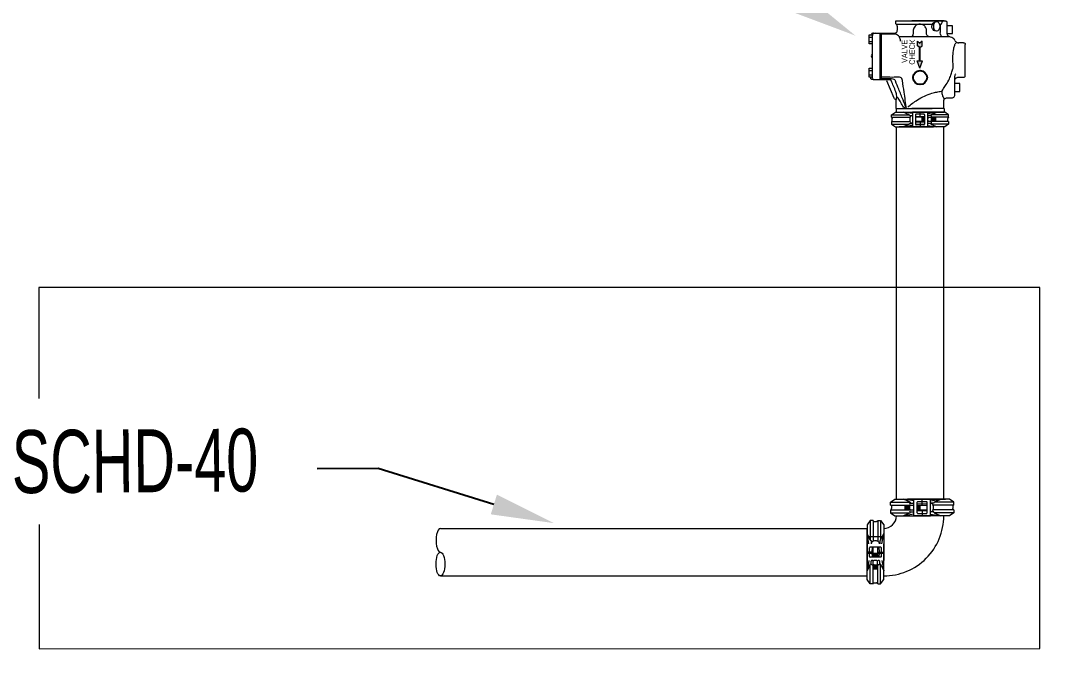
# Model space of a CAD drawing. Header units: millimetres. Extents: x 2471 to 2909, y 1327 to 1568.
# Drawn here: x 2778.845 to 2781.341, y 1409.939 to 1411.479 of the extents above; entities that cross this region are included whole.
import ezdxf
from ezdxf import colors
from ezdxf.entities.mleader import LeaderData, LeaderLine
from ezdxf.math import Vec2, Vec3

# ---------------------------------------------------------------- set-up
doc = ezdxf.new("R2010")
doc.units = ezdxf.units.MM
doc.layers.get('0').update_dxf_attribs({"color": 251, "lineweight": 9})
for name, color, linetype, lineweight in [('000 SOS 911 SOPORTES ACI', 3, 'Continuous', 25), ('000 SOS 911 TEXTOS ACI', 7, 'Continuous', 9), ('000 SOS 911 TUBERIA ACI', 3, 'Continuous', 9), ('P', 7, 'Continuous', 13)]:
    doc.layers.add(name, color=color, linetype=linetype, lineweight=lineweight)
doc.styles.add('ARIAL', font='arial.ttf')
doc.styles.add('PIPE', font='ARIALN.TTF', dxfattribs={"width": 0.8})

msp = doc.modelspace()

# ---------------------------------------------------------------- hatches: boundary and pattern name
at = {"linetype": 'Continuous', "ltscale": 0.05}
h = msp.add_hatch(color=0, dxfattribs=at)
h.paths.add_polyline_path([(2780.9836, 1411.3843), (2780.99, 1411.3666), (2780.9964, 1411.3843)])
h.paths.add_polyline_path([(2780.9907, 1411.4165), (2780.99, 1411.416), (2780.9892, 1411.4165), (2780.9892, 1411.3843), (2780.9907, 1411.3843)])
h.paths.add_polyline_path([(2780.99, 1411.416), (2780.9957, 1411.4203), (2780.9957, 1411.4311), (2780.99, 1411.4267), (2780.9842, 1411.4311), (2780.9842, 1411.4203)])

# ---------------------------------------------------------------- linework, layer by layer
at = {"color": 0, "linetype": 'Continuous', "ltscale": 0.05}
for p, q in [((2780.9326, 1411.4721, 0), (2780.9326, 1411.4793, 0)), ((2780.9326, 1411.4793, 0), (2781.0436, 1411.4793, 0)), ((2781.048, 1411.4793, 0), (2780.971, 1411.4793, 0)), ((2781.0441, 1411.479, 0), (2781.0449, 1411.4786, 0)), ((2781.0507, 1411.4786, 0), (2781.0449, 1411.4786, 0)), ((2781.048, 1411.4786, 0), (2781.048, 1411.4793, 0)), ((2780.9341, 1411.4714, 0), (2781.0199, 1411.4714, 0)), ((2781.0367, 1411.4714, 0), (2781.0398, 1411.4714, 0)), ((2781.0553, 1411.4497, 0), (2781.0553, 1411.4749, 0)), ((2781.0676, 1411.4679, 0), (2781.0553, 1411.4679, 0)), ((2781.0676, 1411.4497, 0), (2781.0676, 1411.4679, 0)), ((2780.8692, 1411.4249, 0), (2780.8692, 1411.4462, 0)), ((2780.8692, 1411.4462, 0), (2780.8769, 1411.4462, 0)), ((2780.8692, 1411.4405, 0), (2780.8769, 1411.4405, 0)), ((2780.8692, 1411.4306, 0), (2780.8769, 1411.4306, 0)), ((2780.8769, 1411.3442, 0), (2780.8769, 1411.4447, 0)), ((2780.8795, 1411.4501, 0), (2780.883, 1411.45, 0)), ((2780.883, 1411.45, 0), (2780.928, 1411.45, 0)), ((2780.8952, 1411.3389, 0), (2780.8952, 1411.45, 0)), ((2780.8987, 1411.3389, 0), (2780.8987, 1411.45, 0)), ((2781.0121, 1411.4415, 0), (2780.9461, 1411.4415, 0)), ((2780.9842, 1411.4203, 0), (2780.9842, 1411.4311, 0)), ((2780.9842, 1411.4311, 0), (2780.99, 1411.4267, 0)), ((2780.9957, 1411.4311, 0), (2780.99, 1411.4267, 0)), ((2780.9957, 1411.4203, 0), (2780.9957, 1411.4311, 0)), ((2781.0609, 1411.4415, 0), (2781.0121, 1411.4415, 0)), ((2781.0553, 1411.4497, 0), (2781.0676, 1411.4497, 0)), ((2780.8769, 1411.4249, 0), (2780.8692, 1411.4249, 0)), ((2780.99, 1411.416, 0), (2780.9842, 1411.4203, 0)), ((2780.9892, 1411.3843, 0), (2780.9892, 1411.4165, 0)), ((2780.99, 1411.416, 0), (2780.9957, 1411.4203, 0)), ((2780.9907, 1411.3843, 0), (2780.9907, 1411.4165, 0)), ((2781.0941, 1411.4275, 0), (2781.0818, 1411.4275, 0)), ((2781.098, 1411.3493, 0), (2781.098, 1411.4232, 0)), ((2780.9836, 1411.3843, 0), (2780.9964, 1411.3843, 0)), ((2780.99, 1411.3666, 0), (2780.9836, 1411.3843, 0)), ((2780.99, 1411.3666, 0), (2780.9964, 1411.3843, 0)), ((2780.8692, 1411.3453, 0), (2780.8692, 1411.3666, 0)), ((2780.8692, 1411.3666, 0), (2780.8769, 1411.3666, 0)), ((2780.8692, 1411.3609, 0), (2780.8769, 1411.3609, 0)), ((2780.8692, 1411.351, 0), (2780.8769, 1411.351, 0)), ((2780.8769, 1411.3453, 0), (2780.8692, 1411.3453, 0)), ((2780.9186, 1411.3389, 0), (2780.883, 1411.3389, 0)), ((2780.9285, 1411.2949, 0), (2780.9112, 1411.3366, 0)), ((2781.0736, 1411.3039, 0), (2781.0736, 1411.3478, 0)), ((2781.0856, 1411.3299, 0), (2781.0736, 1411.3299, 0)), ((2781.0826, 1411.345, 0), (2781.0941, 1411.345, 0)), ((2781.0856, 1411.3112, 0), (2781.0856, 1411.3299, 0)), ((2781.0736, 1411.3112, 0), (2781.0856, 1411.3112, 0)), ((2781.0543, 1411.2958, 0), (2781.0664, 1411.2958, 0)), ((2780.9202, 1410.3316), (2780.9304, 1410.3388)), ((2780.9202, 1410.3249), (2780.9202, 1410.3316)), ((2780.9202, 1410.3316), (2780.9665, 1410.3316)), ((2780.9304, 1410.3388), (2781.0151, 1410.3388)), ((2780.9401, 1410.3388), (2781.0507, 1410.3388)), ((2780.9665, 1410.3316), (2780.951, 1410.3388)), ((2780.9756, 1410.3348), (2780.951, 1410.3388)), ((2781.0307, 1410.3388), (2780.96, 1410.3388)), ((2780.9756, 1410.2995), (2780.9756, 1410.3388)), ((2781.0603, 1410.3388), (2780.9757, 1410.3388)), ((2780.9837, 1410.3067), (2780.9837, 1410.3316)), ((2780.9852, 1410.3332), (2781.0056, 1410.3332)), ((2780.9954, 1410.3248), (2780.9954, 1410.3388)), ((2781.0071, 1410.3067), (2781.0071, 1410.3316)), ((2781.0151, 1410.2995), (2781.0151, 1410.3388)), ((2781.0151, 1410.3348), (2781.0397, 1410.3388)), ((2781.0243, 1410.3316), (2781.0397, 1410.3388)), ((2781.0706, 1410.3316), (2781.0243, 1410.3316)), ((2781.0706, 1410.3316), (2781.0603, 1410.3388)), ((2781.0706, 1410.3249), (2781.0706, 1410.3316)), ((2780.9202, 1410.3249), (2780.966, 1410.3249)), ((2780.9202, 1410.3134), (2780.9202, 1410.3067)), ((2780.9202, 1410.3134), (2780.966, 1410.3134)), ((2780.9202, 1410.3067), (2780.9304, 1410.2995)), ((2780.9202, 1410.3067), (2780.9665, 1410.3067)), ((2780.9221, 1410.3218), (2780.9221, 1410.3166)), ((2780.9665, 1410.3067), (2780.951, 1410.2995)), ((2780.9547, 1410.3134), (2780.9547, 1410.3249)), ((2780.9562, 1410.3134), (2780.9547, 1410.3206)), ((2780.9574, 1410.3134), (2780.9552, 1410.3248)), ((2780.959, 1410.3134), (2780.9569, 1410.3248)), ((2780.9605, 1410.3134), (2780.9583, 1410.3248)), ((2780.9619, 1410.3134), (2780.9597, 1410.3248)), ((2780.9634, 1410.3134), (2780.9613, 1410.3248)), ((2780.965, 1410.3134), (2780.9628, 1410.3248)), ((2780.9652, 1410.3203), (2780.9643, 1410.3248)), ((2780.9665, 1410.3138), (2780.9663, 1410.3143)), ((2780.9666, 1410.3294), (2780.9744, 1410.3294)), ((2780.9666, 1410.3244), (2780.9744, 1410.3244)), ((2780.9666, 1410.3139), (2780.9744, 1410.3139)), ((2780.9666, 1410.3089), (2780.9744, 1410.3089)), ((2780.9954, 1410.328), (2780.9837, 1410.3272)), ((2780.9837, 1410.3248), (2781.0071, 1410.3248)), ((2780.9853, 1410.3134), (2780.9837, 1410.3218)), ((2780.9837, 1410.3134), (2781.0071, 1410.3134)), ((2780.9954, 1410.3106), (2780.9837, 1410.3111)), ((2780.9866, 1410.3134), (2780.9844, 1410.3248)), ((2780.9852, 1410.3051), (2781.0056, 1410.3051)), ((2780.9882, 1410.3134), (2780.9861, 1410.3248)), ((2780.9897, 1410.3134), (2780.9875, 1410.3248)), ((2780.9905, 1410.3175), (2780.989, 1410.3248)), ((2780.9905, 1410.3134), (2780.9905, 1410.3248)), ((2781.0071, 1410.3271), (2780.9954, 1410.328)), ((2780.9954, 1410.3134), (2780.9954, 1410.2995)), ((2781.0071, 1410.3112), (2780.9954, 1410.3106)), ((2781.0234, 1410.3294), (2781.0151, 1410.3294)), ((2781.0234, 1410.3089), (2781.0151, 1410.3089)), ((2781.0706, 1410.3134), (2781.0214, 1410.3134)), ((2781.0706, 1410.3249), (2781.0215, 1410.3249)), ((2781.0706, 1410.3067), (2781.0243, 1410.3067)), ((2781.0243, 1410.3067), (2781.0397, 1410.2995)), ((2781.0706, 1410.3067), (2781.0603, 1410.2995)), ((2781.0687, 1410.3218), (2781.0687, 1410.3166)), ((2781.0706, 1410.3134), (2781.0706, 1410.3067)), ((2780.8714, 1410.2878), (2780.8642, 1410.2776)), ((2780.8781, 1410.2878), (2780.8714, 1410.2878)), ((2780.8714, 1410.2878), (2780.8714, 1410.2415)), ((2780.8781, 1410.2878), (2780.8781, 1410.2387)), ((2780.8813, 1410.2859), (2780.8865, 1410.2859)), ((2780.8896, 1410.2878), (2780.8963, 1410.2878)), ((2780.8896, 1410.2878), (2780.8896, 1410.2386)), ((2780.8963, 1410.2878), (2780.9036, 1410.2776)), ((2780.8963, 1410.2878), (2780.8963, 1410.2415)), ((2780.9304, 1410.2995), (2781.0151, 1410.2995)), ((2780.9338, 1410.2994, 0), (2780.9338, 1410.2995, 0)), ((2780.9756, 1410.3036), (2780.951, 1410.2995)), ((2781.0603, 1410.2995), (2780.9757, 1410.2995)), ((2781.0151, 1410.3036), (2781.0397, 1410.2995)), ((2781.0468, 1410.2993, 0), (2781.0468, 1410.2995, 0)), ((2780.8642, 1410.2776), (2780.8642, 1410.1929)), ((2780.8642, 1410.1573), (2780.8642, 1410.2679)), ((2780.8714, 1410.2415), (2780.8642, 1410.2569)), ((2780.8683, 1410.2324), (2780.8642, 1410.2569)), ((2780.8963, 1410.2415), (2780.9036, 1410.2569)), ((2780.8995, 1410.2324), (2780.9036, 1410.2569)), ((2780.9036, 1410.2776), (2780.9036, 1410.1929)), ((2780.9035, 1410.2491), (2780.8642, 1410.2491)), ((2780.8642, 1410.248), (2780.8642, 1410.1772)), ((2780.8642, 1410.1476), (2780.8642, 1410.2323)), ((2780.8736, 1410.2406), (2780.8736, 1410.2324)), ((2780.8941, 1410.2406), (2780.8941, 1410.2324)), ((2780.9036, 1410.1476), (2780.9036, 1410.2323)), ((2780.8782, 1410.2126), (2780.8642, 1410.2126)), ((2780.9035, 1410.2096), (2780.8642, 1410.2096)), ((2780.8698, 1410.2024), (2780.8698, 1410.2228)), ((2780.8964, 1410.2243), (2780.8714, 1410.2243)), ((2780.8759, 1410.2243), (2780.8751, 1410.2126)), ((2780.8751, 1410.2126), (2780.8759, 1410.2009)), ((2780.8782, 1410.2009), (2780.8782, 1410.2243)), ((2780.8896, 1410.2077), (2780.8782, 1410.2077)), ((2780.8855, 1410.2077), (2780.8782, 1410.2063)), ((2780.8896, 1410.2069), (2780.8782, 1410.2047)), ((2780.8896, 1410.2054), (2780.8782, 1410.2033)), ((2780.8896, 1410.2009), (2780.8896, 1410.2243)), ((2780.8896, 1410.2126), (2780.9036, 1410.2126)), ((2780.8919, 1410.2243), (2780.8924, 1410.2127)), ((2780.8924, 1410.2127), (2780.8919, 1410.2009)), ((2780.898, 1410.2024), (2780.898, 1410.2228)), ((2780.8683, 1410.1928), (2780.8642, 1410.1683)), ((2780.8714, 1410.1837), (2780.8642, 1410.1683)), ((2780.8964, 1410.2009), (2780.8714, 1410.2009)), ((2780.8714, 1410.1374), (2780.8714, 1410.1837)), ((2780.8736, 1410.1838), (2780.8736, 1410.1916)), ((2780.8781, 1410.1374), (2780.8781, 1410.1833)), ((2780.8896, 1410.2038), (2780.8782, 1410.2016)), ((2780.8827, 1410.1824), (2780.8783, 1410.1815)), ((2780.8896, 1410.1822), (2780.8783, 1410.18)), ((2780.8896, 1410.1807), (2780.8783, 1410.1786)), ((2780.8786, 1410.1838), (2780.8786, 1410.1916)), ((2780.8896, 1410.2025), (2780.8812, 1410.2009)), ((2780.8892, 1410.1837), (2780.8887, 1410.1836)), ((2780.8891, 1410.1838), (2780.8891, 1410.1916)), ((2780.8896, 1410.1374), (2780.8896, 1410.1833)), ((2780.8941, 1410.1838), (2780.8941, 1410.1916)), ((2780.8963, 1410.1374), (2780.8963, 1410.1837)), ((2780.8963, 1410.1837), (2780.9036, 1410.1683)), ((2780.8995, 1410.1928), (2780.9036, 1410.1683)), ((2780.8896, 1410.1719), (2780.8781, 1410.1719)), ((2780.8896, 1410.1791), (2780.8783, 1410.1769)), ((2780.8896, 1410.1778), (2780.8783, 1410.1755)), ((2780.8896, 1410.1762), (2780.8783, 1410.1741)), ((2780.8896, 1410.1746), (2780.8783, 1410.1725)), ((2780.8896, 1410.1734), (2780.8825, 1410.1719)), ((2780.9036, 1410.1561), (2780.9036, 1410.1561)), ((2780.8714, 1410.1374), (2780.8642, 1410.1476)), ((2780.8781, 1410.1374), (2780.8714, 1410.1374)), ((2780.8813, 1410.1393), (2780.8865, 1410.1393)), ((2780.8896, 1410.1374), (2780.8963, 1410.1374)), ((2780.8963, 1410.1374), (2780.9036, 1410.1476))]:
    msp.add_line(p, q, dxfattribs=at)
at = {"color": 0}
for p, q in [((2780.9331, 1411.2702, 0), (2780.9331, 1411.2916, 0)), ((2781.0467, 1411.2702, 0), (2781.0467, 1411.2864, 0)), ((2780.9221, 1411.2557, 0), (2780.9314, 1411.2622, 0)), ((2780.9221, 1411.2496, 0), (2780.9221, 1411.2557, 0)), ((2780.9221, 1411.2557, 0), (2780.9641, 1411.2557, 0)), ((2780.9314, 1411.2622, 0), (2781.0082, 1411.2622, 0)), ((2780.9331, 1411.2702, 0), (2780.9331, 1411.2622, 0)), ((2780.9331, 1411.2702, 0), (2781.0189, 1411.2702, 0)), ((2780.9331, 1411.2622, 0), (2781.0475, 1411.2622, 0)), ((2780.9641, 1411.2557, 0), (2780.9501, 1411.2622, 0)), ((2780.9724, 1411.2585, 0), (2780.9501, 1411.2622, 0)), ((2780.9649, 1411.2537, 0), (2780.9724, 1411.2537, 0)), ((2781.0467, 1411.2702, 0), (2780.971, 1411.2702, 0)), ((2781.0475, 1411.2702, 0), (2780.971, 1411.2702, 0)), ((2781.0475, 1411.2702, 0), (2780.971, 1411.2702, 0)), ((2781.0492, 1411.2622, 0), (2780.9724, 1411.2622, 0)), ((2780.9724, 1411.2622, 0), (2780.9724, 1411.2266, 0)), ((2780.9797, 1411.2557, 0), (2780.9797, 1411.2331, 0)), ((2780.9996, 1411.2572, 0), (2780.9811, 1411.2572, 0)), ((2780.9903, 1411.2496, 0), (2780.9903, 1411.2622, 0)), ((2781.0009, 1411.2557, 0), (2781.0009, 1411.2331, 0)), ((2781.0082, 1411.2622, 0), (2781.0082, 1411.2266, 0)), ((2781.0082, 1411.2585, 0), (2781.0305, 1411.2622, 0)), ((2781.0164, 1411.2537, 0), (2781.0094, 1411.2537, 0)), ((2781.0165, 1411.2557, 0), (2781.0305, 1411.2622, 0)), ((2781.0585, 1411.2557, 0), (2781.0165, 1411.2557, 0)), ((2781.0475, 1411.2702, 0), (2781.0475, 1411.2622, 0)), ((2781.0585, 1411.2557, 0), (2781.0492, 1411.2622, 0)), ((2781.0585, 1411.2496, 0), (2781.0585, 1411.2557, 0)), ((2780.9221, 1411.2496, 0), (2780.9667, 1411.2496, 0)), ((2780.9221, 1411.2392, 0), (2780.9221, 1411.2331, 0)), ((2780.9221, 1411.2392, 0), (2780.9666, 1411.2392, 0)), ((2780.9221, 1411.2331, 0), (2780.9314, 1411.2266, 0)), ((2780.9221, 1411.2331, 0), (2780.9641, 1411.2331, 0)), ((2780.9239, 1411.2421, 0), (2780.9239, 1411.2468, 0)), ((2780.9641, 1411.2331, 0), (2780.9501, 1411.2266, 0)), ((2780.9724, 1411.2303, 0), (2780.9501, 1411.2266, 0)), ((2780.9649, 1411.2351, 0), (2780.9724, 1411.2351, 0)), ((2780.9797, 1411.2516, 0), (2780.9903, 1411.2522, 0)), ((2781.0009, 1411.2496, 0), (2780.9797, 1411.2496, 0)), ((2781.0009, 1411.2393, 0), (2780.9797, 1411.2393, 0)), ((2780.9797, 1411.2372, 0), (2780.9903, 1411.2364, 0)), ((2780.9996, 1411.2317, 0), (2780.9811, 1411.2317, 0)), ((2780.9903, 1411.2522, 0), (2781.0009, 1411.2517, 0)), ((2780.9903, 1411.2393, 0), (2780.9903, 1411.2266, 0)), ((2780.9903, 1411.2364, 0), (2781.0009, 1411.2372, 0)), ((2780.9948, 1411.2496, 0), (2780.9948, 1411.2393, 0)), ((2780.9948, 1411.2459, 0), (2780.996, 1411.2393, 0)), ((2780.9955, 1411.2496, 0), (2780.9975, 1411.2393, 0)), ((2780.9968, 1411.2496, 0), (2780.9988, 1411.2393, 0)), ((2780.9983, 1411.2496, 0), (2781.0003, 1411.2393, 0)), ((2780.9994, 1411.2496, 0), (2781.0009, 1411.242, 0)), ((2781.0082, 1411.2303, 0), (2781.0305, 1411.2266, 0)), ((2781.0164, 1411.2492, 0), (2781.0094, 1411.2492, 0)), ((2781.0164, 1411.2397, 0), (2781.0094, 1411.2397, 0)), ((2781.0164, 1411.2351, 0), (2781.0094, 1411.2351, 0)), ((2781.0165, 1411.2493, 0), (2781.0166, 1411.2488, 0)), ((2781.0585, 1411.2331, 0), (2781.0165, 1411.2331, 0)), ((2781.0165, 1411.2331, 0), (2781.0305, 1411.2266, 0)), ((2781.0585, 1411.2496, 0), (2781.0169, 1411.2496, 0)), ((2781.0585, 1411.2392, 0), (2781.0169, 1411.2392, 0)), ((2781.0177, 1411.2433, 0), (2781.0185, 1411.2393, 0)), ((2781.0179, 1411.2496, 0), (2781.0199, 1411.2393, 0)), ((2781.0193, 1411.2496, 0), (2781.0212, 1411.2393, 0)), ((2781.0207, 1411.2496, 0), (2781.0227, 1411.2393, 0)), ((2781.0219, 1411.2496, 0), (2781.0239, 1411.2393, 0)), ((2781.0233, 1411.2496, 0), (2781.0252, 1411.2393, 0)), ((2781.0247, 1411.2496, 0), (2781.0267, 1411.2393, 0)), ((2781.0259, 1411.2496, 0), (2781.0272, 1411.2431, 0)), ((2781.0272, 1411.2496, 0), (2781.0272, 1411.2392, 0)), ((2781.0585, 1411.2331, 0), (2781.0492, 1411.2266, 0)), ((2781.0568, 1411.2421, 0), (2781.0568, 1411.2468, 0)), ((2781.0585, 1411.2392, 0), (2781.0585, 1411.2331, 0)), ((2780.9314, 1411.2266, 0), (2781.0082, 1411.2266, 0)), ((2781.0404, 1411.2266, 0), (2780.9402, 1411.2266, 0)), ((2780.9583, 1411.2266, 0), (2781.0224, 1411.2266, 0)), ((2781.0492, 1411.2266, 0), (2780.9724, 1411.2266, 0))]:
    msp.add_line(p, q, dxfattribs=at)
at = {"color": 1, "linetype": 'Continuous', "ltscale": 0.05}
for p, q in [((2780.9338, 1410.3388, 0), (2780.9338, 1411.2266, 0)), ((2781.0468, 1410.3388, 0), (2781.0468, 1411.2266, 0)), ((2779.846, 1410.2691), (2780.8642, 1410.2691)), ((2779.8461, 1410.1561), (2780.8642, 1410.1561))]:
    msp.add_line(p, q, dxfattribs=at)
at = {"color": 0, "linetype": 'Continuous', "ltscale": 0.05}
for centre, radius, start, end in [((2780.8791, 1411.4435, 0), 0.00665, 86.886, 155.7531), ((2780.8769, 1411.3958, 0), 0.00328, 90, 270), ((2780.9852, 1410.3316), 0.00155, 91.1954, 181.7106), ((2781.0056, 1410.3316), 0.00155, 358.2894, 88.8046), ((2780.9751, 1410.3192), 0.01, 148.4358, 211.5642), ((2780.9685, 1410.3269), 0.00314, 126.888, 233.112), ((2780.9685, 1410.3114), 0.00314, 126.888, 233.112), ((2780.9725, 1410.3269), 0.00314, 306.888, 53.112), ((2780.964, 1410.3192), 0.0116, 333.1303, 26.8697), ((2780.9725, 1410.3114), 0.00314, 306.888, 53.112), ((2780.9852, 1410.3066), 0.00155, 178.2894, 268.8046), ((2781.0056, 1410.3066), 0.00155, 271.1954, 1.7106), ((2780.8714, 1410.2228), 0.00155, 88.2894, 178.8046), ((2780.8964, 1410.2228), 0.00155, 1.1954, 91.7106), ((2780.8714, 1410.2024), 0.00155, 181.1954, 271.7106), ((2780.8761, 1410.1897), 0.00314, 36.888, 143.112), ((2780.8761, 1410.1857), 0.00314, 216.888, 323.112), ((2780.8839, 1410.1812), 0.0116, 63.1303, 116.8697), ((2780.8839, 1410.1924), 0.01, 238.4358, 301.5642), ((2780.8916, 1410.1897), 0.00314, 36.888, 143.112), ((2780.8916, 1410.1857), 0.00314, 216.888, 323.112), ((2780.8964, 1410.2024), 0.00155, 268.2894, 358.8046)]:
    msp.add_arc(centre, radius, start, end, dxfattribs=at)
at = {"color": 0}
for centre, radius, start, end in [((2780.9811, 1411.2558, 0), 0.0014, 91.1954, 181.7106), ((2780.9995, 1411.2558, 0), 0.0014, 358.2894, 88.8046), ((2781.0111, 1411.2514, 0), 0.00284, 126.888, 233.112), ((2781.0147, 1411.2514, 0), 0.00284, 306.888, 53.112), ((2780.9811, 1411.2331, 0), 0.0014, 178.2894, 268.8046), ((2780.9995, 1411.2331, 0), 0.0014, 271.1954, 1.7106), ((2781.0188, 1411.2444, 0), 0.0105, 153.1303, 206.8697), ((2781.0111, 1411.2374, 0), 0.00284, 126.888, 233.112), ((2781.0087, 1411.2444, 0), 0.00909, 328.4358, 31.5642), ((2781.0147, 1411.2374, 0), 0.00284, 306.888, 53.112)]:
    msp.add_arc(centre, radius, start, end, dxfattribs=at)
at = {"color": 1, "linetype": 'Continuous', "ltscale": 0.05}
for radius, start in [(0.0303, 270.0497), (0.1434, 270.0458)]:
    msp.add_arc((2780.9035, 1410.2994), radius, start, 0.0497, dxfattribs=at)
at = {"color": 0, "linetype": 'Continuous', "ltscale": 0.05}
msp.add_ellipse((2781.0302, 1411.4664, 0), major_axis=(0, 0.0116), ratio=0.623184, start_param=1.570796326799539, end_param=7.853981633979125, dxfattribs=at)
at = {"color": 1, "linetype": 'Continuous', "ltscale": 0.05}
msp.add_ellipse((2779.846, 1410.2408), major_axis=(0, 0.0283), ratio=0.371093, start_param=0, end_param=3.141601, dxfattribs=at)
msp.add_ellipse((2779.846, 1410.1843), major_axis=(0, 0.0283), ratio=0.371093, dxfattribs=at)
at = {"color": 0, "linetype": 'Continuous', "ltscale": 0.05}
for points, knots in [([(2781.0431, 1411.4415, 0), (2781.0423, 1411.4422, 0), (2781.0404, 1411.4439, 0), (2781.0384, 1411.4482, 0), (2781.039, 1411.4564, 0), (2781.0388, 1411.4637, 0), (2781.0393, 1411.4706, 0), (2781.0412, 1411.4723, 0), (2781.0428, 1411.4742, 0), (2781.0427, 1411.4769, 0), (2781.0437, 1411.4784, 0), (2781.0441, 1411.479, 0)], [0, 0, 0, 0, 0.00144028, 0.00346606, 0.00600832, 0.01228528, 0.0137928, 0.01466044, 0.01563832, 0.01705526, 0.01802643, 0.01802643, 0.01802643, 0.01802643]), ([(2781.0553, 1411.4749, 0), (2781.0551, 1411.4755, 0), (2781.0548, 1411.477, 0), (2781.0529, 1411.4786, 0), (2781.0514, 1411.4786, 0), (2781.0507, 1411.4786, 0)], [0, 0, 0, 0, 0.000853642, 0.00197575, 0.002916182, 0.002916182, 0.002916182, 0.002916182]), ([(2780.928, 1411.45, 0), (2780.93, 1411.4503, 0), (2780.9346, 1411.4509, 0), (2780.9368, 1411.4592, 0), (2780.9361, 1411.465, 0), (2780.9359, 1411.4706, 0), (2780.9338, 1411.4715, 0), (2780.9326, 1411.4721, 0)], [0, 0, 0, 0, 0.00254273, 0.00574241, 0.00978579, 0.01106532, 0.01262683, 0.01262683, 0.01262683, 0.01262683]), ([(2781.0121, 1411.4415, 0), (2781.0112, 1411.4419, 0), (2781.0094, 1411.4427, 0), (2781.007, 1411.4446, 0), (2781.0054, 1411.4481, 0), (2781.006, 1411.4534, 0), (2781.0058, 1411.4596, 0), (2781.0031, 1411.4662, 0), (2780.9978, 1411.4708, 0), (2780.991, 1411.4718, 0), (2780.9843, 1411.4712, 0), (2780.9787, 1411.4676, 0), (2780.9753, 1411.4627, 0), (2780.9738, 1411.4568, 0), (2780.9745, 1411.4516, 0), (2780.9734, 1411.4469, 0), (2780.9724, 1411.4432, 0), (2780.9702, 1411.4419, 0), (2780.9691, 1411.4415, 0)], [0, 0, 0, 0, 0.00140967, 0.00256266, 0.00412695, 0.00628691, 0.00952433, 0.01239787, 0.01566588, 0.01841292, 0.02141278, 0.02451537, 0.02702477, 0.02923559, 0.03252787, 0.0339025, 0.03574775, 0.03729329, 0.03729329, 0.03729329, 0.03729329]), ([(2781.0284, 1411.4552, 0), (2781.0265, 1411.4556, 0), (2781.023, 1411.4563, 0), (2781.0193, 1411.461, 0), (2781.018, 1411.4666, 0), (2781.0198, 1411.4718, 0), (2781.0229, 1411.4757, 0), (2781.026, 1411.4766, 0), (2781.0274, 1411.477, 0)], [0, 0, 0, 0, 0.00244345, 0.00467669, 0.00761449, 0.00978997, 0.0119507, 0.01394804, 0.01394804, 0.01394804, 0.01394804]), ([(2780.883, 1411.45, 0), (2780.8816, 1411.4499, 0), (2780.8795, 1411.4497, 0), (2780.877, 1411.4475, 0), (2780.8769, 1411.4457, 0), (2780.8769, 1411.4447, 0)], [0, 0, 0, 0, 0.00175078, 0.002849024, 0.004135723, 0.004135723, 0.004135723, 0.004135723]), ([(2780.9461, 1411.4415, 0), (2780.9442, 1411.4416, 0), (2780.9406, 1411.4418, 0), (2780.9367, 1411.4456, 0), (2780.9317, 1411.4478, 0), (2780.9189, 1411.4484, 0), (2780.9078, 1411.4481, 0), (2780.8987, 1411.448, 0)], [0, 0, 0, 0, 0.00237219, 0.00474935, 0.00704108, 0.0094894, 0.02188391, 0.02188391, 0.02188391, 0.02188391]), ([(2780.9436, 1411.4312, 0), (2780.9436, 1411.4332, 0), (2780.9434, 1411.4378, 0), (2780.9405, 1411.4414, 0), (2780.9389, 1411.4436, 0)], [0, 0, 0, 0, 0.002517819, 0.006051042, 0.006051042, 0.006051042, 0.006051042]), ([(2781.0736, 1411.433, 0), (2781.0728, 1411.4342, 0), (2781.0708, 1411.437, 0), (2781.066, 1411.4402, 0), (2781.0606, 1411.4411, 0), (2781.057, 1411.444, 0), (2781.0554, 1411.447, 0), (2781.0553, 1411.449, 0), (2781.0553, 1411.4497, 0)], [0, 0, 0, 0, 0.00188858, 0.00469034, 0.00744598, 0.00910243, 0.0107385, 0.01174886, 0.01174886, 0.01174886, 0.01174886]), ([(2781.0736, 1411.433, 0), (2781.0741, 1411.432, 0), (2781.0752, 1411.4297, 0), (2781.0786, 1411.4273, 0), (2781.0813, 1411.4274, 0), (2781.0826, 1411.4275, 0)], [0, 0, 0, 0, 0.00151757, 0.003358932, 0.005106985, 0.005106985, 0.005106985, 0.005106985]), ([(2781.0485, 1411.2928, 0), (2781.0476, 1411.2943, 0), (2781.0451, 1411.2982, 0), (2781.0433, 1411.3049, 0), (2781.0426, 1411.3125, 0), (2781.0474, 1411.3196, 0), (2781.0534, 1411.3289, 0), (2781.0603, 1411.3401, 0), (2781.0645, 1411.3524, 0), (2781.0681, 1411.362, 0), (2781.0701, 1411.3728, 0), (2781.068, 1411.3838, 0), (2781.0688, 1411.3979, 0), (2781.0702, 1411.4102, 0), (2781.0721, 1411.4211, 0), (2781.075, 1411.4256, 0), (2781.0762, 1411.4274, 0)], [0, 0, 0, 0, 0.002275, 0.00614274, 0.00930138, 0.01214188, 0.01724647, 0.02439155, 0.02962638, 0.03456651, 0.03817908, 0.04423312, 0.04943137, 0.05695535, 0.06108215, 0.06401779, 0.06401779, 0.06401779, 0.06401779]), ([(2781.0941, 1411.4275, 0), (2781.0947, 1411.4273, 0), (2781.0961, 1411.4271, 0), (2781.0979, 1411.4255, 0), (2781.098, 1411.4239, 0), (2781.098, 1411.4232, 0)], [0, 0, 0, 0, 0.000796248, 0.001908717, 0.002865749, 0.002865749, 0.002865749, 0.002865749]), ([(2781.0736, 1411.3478, 0), (2781.0737, 1411.3488, 0), (2781.0739, 1411.3508, 0), (2781.075, 1411.3525, 0), (2781.0756, 1411.3534, 0)], [0, 0, 0, 0, 0.001256238, 0.002683631, 0.002683631, 0.002683631, 0.002683631]), ([(2780.8825, 1411.3389, 0), (2780.8813, 1411.339, 0), (2780.8782, 1411.339, 0), (2780.8729, 1411.3399, 0), (2780.8725, 1411.3432, 0), (2780.8724, 1411.3445, 0)], [0, 0, 0, 0, 0.001713244, 0.004305323, 0.005863344, 0.005863344, 0.005863344, 0.005863344]), ([(2780.883, 1411.3389, 0), (2780.8816, 1411.339, 0), (2780.8795, 1411.3392, 0), (2780.877, 1411.3414, 0), (2780.8769, 1411.3432, 0), (2780.8769, 1411.3442, 0)], [0, 0, 0, 0, 0.00175078, 0.002849024, 0.004135723, 0.004135723, 0.004135723, 0.004135723]), ([(2780.9331, 1411.2916, 0), (2780.9336, 1411.2927, 0), (2780.9348, 1411.2955, 0), (2780.9349, 1411.3021, 0), (2780.931, 1411.3166, 0), (2780.9247, 1411.3279, 0), (2780.9211, 1411.3387, 0), (2780.9196, 1411.3388, 0), (2780.9186, 1411.3389, 0)], [0, 0, 0, 0, 0.00165967, 0.00401683, 0.00870685, 0.02155382, 0.02202276, 0.0232529, 0.0232529, 0.0232529, 0.0232529]), ([(2781.0736, 1411.3395, 0), (2781.0741, 1411.3405, 0), (2781.0752, 1411.3427, 0), (2781.0786, 1411.3451, 0), (2781.0813, 1411.345, 0), (2781.0826, 1411.345, 0)], [0, 0, 0, 0, 0.00151757, 0.003358932, 0.005106985, 0.005106985, 0.005106985, 0.005106985]), ([(2781.0941, 1411.345, 0), (2781.0947, 1411.3451, 0), (2781.0961, 1411.3454, 0), (2781.0979, 1411.347, 0), (2781.098, 1411.3486, 0), (2781.098, 1411.3493, 0)], [0, 0, 0, 0, 0.000796248, 0.001908717, 0.002865749, 0.002865749, 0.002865749, 0.002865749]), ([(2781.0664, 1411.2958, 0), (2781.0674, 1411.296, 0), (2781.0694, 1411.2964, 0), (2781.0721, 1411.2983, 0), (2781.0736, 1411.3011, 0), (2781.0736, 1411.3031, 0), (2781.0736, 1411.3039, 0)], [0, 0, 0, 0, 0.00142685, 0.002651798, 0.00433174, 0.005410004, 0.005410004, 0.005410004, 0.005410004]), ([(2780.9331, 1411.2916, 0), (2780.9322, 1411.2919, 0), (2780.9303, 1411.2925, 0), (2780.9291, 1411.2941, 0), (2780.9285, 1411.2949, 0)], [0, 0, 0, 0, 0.001259915, 0.002613884, 0.002613884, 0.002613884, 0.002613884]), ([(2781.0467, 1411.2864, 0), (2781.0468, 1411.2876, 0), (2781.047, 1411.29, 0), (2781.0486, 1411.2935, 0), (2781.0515, 1411.2956, 0), (2781.0536, 1411.2957, 0), (2781.0543, 1411.2958, 0)], [0, 0, 0, 0, 0.001582568, 0.003252856, 0.004999483, 0.006020571, 0.006020571, 0.006020571, 0.006020571]), ([(2780.9665, 1410.3316), (2780.9667, 1410.3314), (2780.9673, 1410.3309), (2780.9673, 1410.33), (2780.9674, 1410.3294)], [0, 0, 0, 0, 0.000969657, 0.002925995, 0.002925995, 0.002925995, 0.002925995]), ([(2781.0243, 1410.3316), (2781.0241, 1410.3314), (2781.0235, 1410.3309), (2781.0234, 1410.33), (2781.0234, 1410.3294)], [0, 0, 0, 0, 0.000969657, 0.002925995, 0.002925995, 0.002925995, 0.002925995]), ([(2780.9202, 1410.3249), (2780.9205, 1410.3247), (2780.9212, 1410.3241), (2780.9221, 1410.3231), (2780.9221, 1410.3221), (2780.9221, 1410.3218)], [0, 0, 0, 0, 0.00141321, 0.003351351, 0.004643194, 0.004643194, 0.004643194, 0.004643194]), ([(2780.9202, 1410.3134), (2780.9205, 1410.3136), (2780.9212, 1410.3142), (2780.9221, 1410.3153), (2780.9221, 1410.3162), (2780.9221, 1410.3166)], [0, 0, 0, 0, 0.00141321, 0.003351351, 0.004643194, 0.004643194, 0.004643194, 0.004643194]), ([(2780.9665, 1410.3067), (2780.9667, 1410.3069), (2780.9673, 1410.3075), (2780.9673, 1410.3083), (2780.9674, 1410.3089)], [0, 0, 0, 0, 0.000969657, 0.002925995, 0.002925995, 0.002925995, 0.002925995]), ([(2781.0151, 1410.3094), (2781.0162, 1410.3095), (2781.0183, 1410.3096), (2781.0208, 1410.3117), (2781.0221, 1410.3148), (2781.0225, 1410.3182), (2781.0223, 1410.3218), (2781.0217, 1410.325), (2781.0202, 1410.3274), (2781.0182, 1410.3286), (2781.0165, 1410.3292), (2781.0154, 1410.3292), (2781.0151, 1410.3292)], [0, 0, 0, 0, 0.00384195, 0.00705555, 0.01125328, 0.01547058, 0.01953112, 0.02399039, 0.02700006, 0.02946337, 0.03220362, 0.03328565, 0.03328565, 0.03328565, 0.03328565]), ([(2781.0243, 1410.3067), (2781.0241, 1410.3069), (2781.0235, 1410.3075), (2781.0234, 1410.3083), (2781.0234, 1410.3089)], [0, 0, 0, 0, 0.000969657, 0.002925995, 0.002925995, 0.002925995, 0.002925995]), ([(2781.0706, 1410.3249), (2781.0703, 1410.3247), (2781.0696, 1410.3241), (2781.0686, 1410.3231), (2781.0687, 1410.3221), (2781.0687, 1410.3218)], [0, 0, 0, 0, 0.00141321, 0.003351351, 0.004643194, 0.004643194, 0.004643194, 0.004643194]), ([(2781.0706, 1410.3134), (2781.0703, 1410.3136), (2781.0696, 1410.3142), (2781.0686, 1410.3153), (2781.0687, 1410.3162), (2781.0687, 1410.3166)], [0, 0, 0, 0, 0.00141321, 0.003351351, 0.004643194, 0.004643194, 0.004643194, 0.004643194]), ([(2780.8781, 1410.2878), (2780.8784, 1410.2875), (2780.8789, 1410.2868), (2780.88, 1410.2859), (2780.8809, 1410.2859), (2780.8813, 1410.2859)], [0, 0, 0, 0, 0.00141321, 0.003351351, 0.004643194, 0.004643194, 0.004643194, 0.004643194]), ([(2780.8896, 1410.2878), (2780.8894, 1410.2875), (2780.8888, 1410.2868), (2780.8878, 1410.2859), (2780.8868, 1410.2859), (2780.8865, 1410.2859)], [0, 0, 0, 0, 0.00141321, 0.003351351, 0.004643194, 0.004643194, 0.004643194, 0.004643194]), ([(2780.8714, 1410.2415), (2780.8716, 1410.2413), (2780.8722, 1410.2407), (2780.873, 1410.2406), (2780.8736, 1410.2406)], [0, 0, 0, 0, 0.000969657, 0.002925995, 0.002925995, 0.002925995, 0.002925995]), ([(2780.8937, 1410.2324), (2780.8936, 1410.2335), (2780.8934, 1410.2355), (2780.8913, 1410.238), (2780.8883, 1410.2393), (2780.8848, 1410.2398), (2780.8812, 1410.2396), (2780.8781, 1410.2389), (2780.8756, 1410.2374), (2780.8745, 1410.2354), (2780.8738, 1410.2337), (2780.8739, 1410.2327), (2780.8739, 1410.2324)], [0, 0, 0, 0, 0.00384195, 0.00705555, 0.01125328, 0.01547058, 0.01953112, 0.02399039, 0.02700006, 0.02946337, 0.03220362, 0.03328565, 0.03328565, 0.03328565, 0.03328565]), ([(2780.8963, 1410.2415), (2780.8962, 1410.2413), (2780.8956, 1410.2407), (2780.8947, 1410.2406), (2780.8941, 1410.2406)], [0, 0, 0, 0, 0.000969657, 0.002925995, 0.002925995, 0.002925995, 0.002925995]), ([(2780.8714, 1410.1837), (2780.8716, 1410.1839), (2780.8722, 1410.1845), (2780.873, 1410.1846), (2780.8736, 1410.1846)], [0, 0, 0, 0, 0.000969657, 0.002925995, 0.002925995, 0.002925995, 0.002925995]), ([(2780.8963, 1410.1837), (2780.8962, 1410.1839), (2780.8956, 1410.1845), (2780.8947, 1410.1846), (2780.8941, 1410.1846)], [0, 0, 0, 0, 0.000969657, 0.002925995, 0.002925995, 0.002925995, 0.002925995]), ([(2780.8781, 1410.1374), (2780.8784, 1410.1377), (2780.8789, 1410.1384), (2780.88, 1410.1393), (2780.8809, 1410.1393), (2780.8813, 1410.1393)], [0, 0, 0, 0, 0.00141321, 0.003351351, 0.004643194, 0.004643194, 0.004643194, 0.004643194]), ([(2780.8896, 1410.1374), (2780.8894, 1410.1377), (2780.8888, 1410.1384), (2780.8878, 1410.1393), (2780.8868, 1410.1393), (2780.8865, 1410.1393)], [0, 0, 0, 0, 0.00141321, 0.003351351, 0.004643194, 0.004643194, 0.004643194, 0.004643194])]:
    msp.add_open_spline(points, degree=3, knots=knots, dxfattribs=at)
at = {"color": 0}
for points, knots in [([(2780.9576, 1411.2702, 0), (2780.956, 1411.2833, 0), (2780.9533, 1411.3059, 0), (2780.9492, 1411.3294, 0), (2780.9475, 1411.3421, 0), (2780.9436, 1411.3452, 0), (2780.9268, 1411.3447, 0), (2780.9119, 1411.3449, 0), (2780.8987, 1411.3451, 0)], [0, 0, 0, 0, 0.0176596, 0.03038402, 0.03265433, 0.03425313, 0.03651345, 0.05455139, 0.05455139, 0.05455139, 0.05455139]), ([(2780.9576, 1411.2702, 0), (2780.955, 1411.2771, 0), (2780.9491, 1411.2926, 0), (2780.9405, 1411.3149, 0), (2780.9335, 1411.3301, 0), (2780.9304, 1411.3396, 0), (2780.9223, 1411.3414, 0), (2780.9122, 1411.3414, 0), (2780.9029, 1411.3413, 0), (2780.8987, 1411.3413, 0)], [0, 0, 0, 0, 0.00993681, 0.02227725, 0.03184134, 0.03304527, 0.03497135, 0.0417863, 0.04739324, 0.04739324, 0.04739324, 0.04739324]), ([(2780.961, 1411.2743, 0), (2780.9685, 1411.2802, 0), (2780.9811, 1411.2901, 0), (2781.0009, 1411.3002, 0), (2781.0165, 1411.3066, 0), (2781.0301, 1411.3099, 0), (2781.0377, 1411.3111, 0), (2781.0415, 1411.3117, 0)], [0, 0, 0, 0, 0.012711, 0.02144472, 0.02983229, 0.03518375, 0.04023366, 0.04023366, 0.04023366, 0.04023366]), ([(2780.9576, 1411.2702, 0), (2780.9559, 1411.2706, 0), (2780.9525, 1411.2715, 0), (2780.9475, 1411.2783, 0), (2780.9438, 1411.2876, 0), (2780.9385, 1411.2941, 0), (2780.9361, 1411.297, 0)], [0, 0, 0, 0, 0.00229866, 0.00462958, 0.01081103, 0.01579174, 0.01579174, 0.01579174, 0.01579174]), ([(2780.9641, 1411.2557, 0), (2780.9643, 1411.2555, 0), (2780.9649, 1411.255, 0), (2780.9649, 1411.2542, 0), (2780.9649, 1411.2537, 0)], [0, 0, 0, 0, 0.000969657, 0.002925995, 0.002925995, 0.002925995, 0.002925995]), ([(2781.0165, 1411.2557, 0), (2781.0163, 1411.2555, 0), (2781.0158, 1411.255, 0), (2781.0157, 1411.2542, 0), (2781.0157, 1411.2537, 0)], [0, 0, 0, 0, 0.000969657, 0.002925995, 0.002925995, 0.002925995, 0.002925995]), ([(2780.9221, 1411.2496, 0), (2780.9224, 1411.2494, 0), (2780.9231, 1411.2489, 0), (2780.9239, 1411.2479, 0), (2780.9239, 1411.2471, 0), (2780.9239, 1411.2468, 0)], [0, 0, 0, 0, 0.00141321, 0.003351351, 0.004643194, 0.004643194, 0.004643194, 0.004643194]), ([(2780.9221, 1411.2392, 0), (2780.9224, 1411.2394, 0), (2780.9231, 1411.2399, 0), (2780.9239, 1411.2409, 0), (2780.9239, 1411.2417, 0), (2780.9239, 1411.2421, 0)], [0, 0, 0, 0, 0.00141321, 0.003351351, 0.004643194, 0.004643194, 0.004643194, 0.004643194]), ([(2780.9641, 1411.2331, 0), (2780.9643, 1411.2333, 0), (2780.9649, 1411.2338, 0), (2780.9649, 1411.2346, 0), (2780.9649, 1411.2351, 0)], [0, 0, 0, 0, 0.000969657, 0.002925995, 0.002925995, 0.002925995, 0.002925995]), ([(2780.9724, 1411.2533, 0), (2780.9714, 1411.2532, 0), (2780.9696, 1411.2531, 0), (2780.9673, 1411.2512, 0), (2780.9661, 1411.2484, 0), (2780.9657, 1411.2452, 0), (2780.9659, 1411.242, 0), (2780.9665, 1411.2392, 0), (2780.9678, 1411.2369, 0), (2780.9696, 1411.2359, 0), (2780.9712, 1411.2353, 0), (2780.9721, 1411.2353, 0), (2780.9724, 1411.2353, 0)], [0, 0, 0, 0, 0.00384195, 0.00705555, 0.01125328, 0.01547058, 0.01953112, 0.02399039, 0.02700006, 0.02946337, 0.03220362, 0.03328565, 0.03328565, 0.03328565, 0.03328565]), ([(2781.0165, 1411.2331, 0), (2781.0163, 1411.2333, 0), (2781.0158, 1411.2338, 0), (2781.0157, 1411.2346, 0), (2781.0157, 1411.2351, 0)], [0, 0, 0, 0, 0.000969657, 0.002925995, 0.002925995, 0.002925995, 0.002925995]), ([(2781.0585, 1411.2496, 0), (2781.0582, 1411.2494, 0), (2781.0576, 1411.2489, 0), (2781.0567, 1411.2479, 0), (2781.0567, 1411.2471, 0), (2781.0568, 1411.2468, 0)], [0, 0, 0, 0, 0.00141321, 0.003351351, 0.004643194, 0.004643194, 0.004643194, 0.004643194]), ([(2781.0585, 1411.2392, 0), (2781.0582, 1411.2394, 0), (2781.0576, 1411.2399, 0), (2781.0567, 1411.2409, 0), (2781.0567, 1411.2417, 0), (2781.0568, 1411.2421, 0)], [0, 0, 0, 0, 0.00141321, 0.003351351, 0.004643194, 0.004643194, 0.004643194, 0.004643194])]:
    msp.add_open_spline(points, degree=3, knots=knots, dxfattribs=at)
at = {"layer": '000 SOS 911 SOPORTES ACI', "color": 0, "linetype": 'Continuous', "ltscale": 0.05}
msp.add_circle((2780.9903, 1411.3442, 0), 0.0166, dxfattribs=at)
at = {"layer": '000 SOS 911 TUBERIA ACI', "ltscale": 0.25}
msp.add_circle((2780.7503, 1407.4061), 8.963, dxfattribs=at)
at = {"layer": 'P', "color": 8, "linetype": 'Continuous'}
msp.add_lwpolyline([(2781.2759, 1410.8437), (2778.8875, 1410.8434), (2778.8886, 1409.9823), (2781.2759, 1409.9826)], close=True, dxfattribs=at)

# ---------------------------------------------------------------- texts
at = {"color": 0, "linetype": 'Continuous', "ltscale": 0.05, "style": 'ARIAL'}
for s, rotation, text_generation_flag, width, p in [('VALVE', 270, 6, 0.73, (2780.96, 1411.3793, 0)), ('CHECK', 90, 4, 0.77, (2780.9645, 1411.3751, 0))]:
    msp.add_text(s, height=0.0134, rotation=rotation, dxfattribs=dict(at, text_generation_flag=text_generation_flag, width=width)).set_placement(p)

# ---------------------------------------------------------------- next in the draw order: leaders
at = {"layer": '000 SOS 911 TEXTOS ACI'}
ml = msp.add_multileader_mtext('Standard', dxfattribs=at)
ml.set_content('VÁLVULA CHECK %%C100', color=256, style='PIPE')
ml.set_leader_properties(color=7)
ml.build(insert=Vec2(0, 0))
ml.multileader.update_dxf_attribs({"text_left_attachment_type": 2, "text_right_attachment_type": 2, "dogleg_length": 2, "arrow_head_size": 0.15})
ctx = ml.context
ctx.base_point, ctx.char_height, ctx.arrow_head_size, ctx.landing_gap_size, ctx.plane_origin, ctx.plane_x_axis, ctx.plane_y_axis = Vec3(2778.4352, 1411.6894, 0.0001), 0.15, 0.15, 0.15, Vec3(2781.1953, 1410.9115, 0.0001), Vec3(0.999976, 0.006884), Vec3(-0.006884, 0.999976)
ctx.left_attachment, ctx.right_attachment = 2, 2
notes = []
notes.append((ctx, [(0, (1, 1, 0), (2780.3865, 1411.7029, 0.0001), (-0.999976, -0.006884), 0.1461, [(0, [(2780.8361, 1411.4443, 0.0001)], 0, [])])]))
ctx.mtext.insert, ctx.mtext.text_direction, ctx.mtext.rotation, ctx.mtext.width, ctx.mtext.defined_height, ctx.mtext.flow_direction = Vec3(2778.5845, 1411.7879, 0.0001), Vec3(0.999976, 0.006884), 0.006884, 1.637835, 0.5421, 5
ctx.mtext.has_bg_fill, ctx.mtext.bg_color, ctx.mtext.bg_scale_factor, ctx.mtext.bg_transparency, ctx.mtext.use_window_bg_color = 1, -1027028792, 1.5, 0, 1
ml = msp.add_multileader_mtext('Standard', dxfattribs=at)
ml.set_content('TUBERÍA ACERO Ø100 SCHD-40', color=256, style='PIPE')
ml.set_leader_properties(color=7)
ml.build(insert=Vec2(0, 0))
ml.multileader.update_dxf_attribs({"text_left_attachment_type": 2, "text_right_attachment_type": 2, "dogleg_length": 2, "arrow_head_size": 0.15})
ctx = ml.context
ctx.base_point, ctx.char_height, ctx.arrow_head_size, ctx.landing_gap_size, ctx.plane_origin, ctx.plane_x_axis, ctx.plane_y_axis = Vec3(2777.1383, 1410.3943, 0.0001), 0.15, 0.15, 0.15, Vec3(2780.7499, 1409.625, 0.0001), Vec3(0.999976, 0.006884), Vec3(-0.006884, 0.999976)
ctx.left_attachment, ctx.right_attachment = 2, 2
notes.append((ctx, [(0, (1, 1, 0), (2779.6976, 1410.412, 0.0001), (-0.999976, -0.006884), 0.1461, [(0, [(2780.1167, 1410.2819, 0.0001)], 0, [])])]))
ctx.mtext.insert, ctx.mtext.text_direction, ctx.mtext.rotation, ctx.mtext.width, ctx.mtext.defined_height, ctx.mtext.flow_direction = Vec3(2777.2876, 1410.4928, 0.0001), Vec3(0.999976, 0.006884), 0.006884, 2.121635, 0.3528, 5
ctx.mtext.has_bg_fill, ctx.mtext.bg_color, ctx.mtext.bg_scale_factor, ctx.mtext.bg_transparency, ctx.mtext.use_window_bg_color = 1, -1027028792, 1.5, 0, 1
for ctx, leaders in notes:
    for number, flags, end, landing, length, lines in leaders:
        leader = LeaderData()
        leader.index, (leader.has_last_leader_line, leader.has_dogleg_vector, leader.attachment_direction) = number, flags
        leader.last_leader_point, leader.dogleg_vector, leader.dogleg_length = Vec3(end), Vec3(landing), length
        for number, points, colour, breaks in lines:
            line = LeaderLine()
            line.index, line.vertices, line.color, line.breaks = number, Vec3.list(points), colors.encode_raw_color(colour), breaks
            leader.lines.append(line)
        ctx.leaders.append(leader)

doc.saveas('drawing.dxf')
